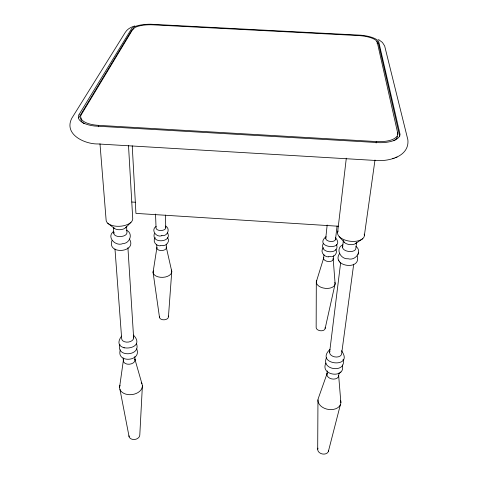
<?xml version="1.0" encoding="UTF-8"?>
<svg xmlns="http://www.w3.org/2000/svg" width="478" height="478" viewBox="0 0 478 478"><rect width="100%" height="100%" fill="white"/><g stroke="black" fill="none" stroke-linecap="round" stroke-linejoin="round"><path stroke-width="0.72" d="M317.691 449.177L317.96 399.859M342.893 244.784C334.815 248.381 340.521 259.56 348.169 258.765C355.339 261.042 362.694 251.386 355.949 246.427M142.39 385.86L139.797 435.004A5.455 4.057 -8.6 0 1 134.414 439.497A5.455 4.057 -8.6 0 1 128.941 435.793M168.453 316.741L171.763 271.426L166.38 247.664L166.272 244.15M323.97 254.78L323.594 258.299L316.311 281.799L316.155 327.376A4.541 2.868 7.4 0 0 321.019 330.794A4.541 2.868 7.4 0 0 325.076 327.621M325.739 238.343L327.173 225.013M333.614 255.76L333.202 259.279L335.126 283.783L325.171 328.38M335.52 239.323L337.074 225.98M337.558 232.762L346.305 158.2M326.904 374.316L327.322 370.928M329.611 352.31L340.623 262.864M342.553 247.192L343.395 240.344M377.094 43.349L377.244 42.201A17.758 5.724 4.5 0 0 358.596 35.581L152.948 24.832A17.507 5.593 -0.2 0 0 132.776 29.343L81.332 114.595A22.813 9.279 -2.3 0 0 98.408 125.338L376.341 141.566A23.129 9.602 6.1 0 0 397.654 132.884L377.244 42.201M340.874 402.625L338.669 375.696L339.033 372.983M353.696 264.203L341.633 353.684A6.059 3.961 9.1 0 1 334.624 356.869A6.059 3.961 9.1 0 1 329.886 351.312M356.636 242.364L355.805 248.524A6.662 3.609 7.2 0 1 348.175 251.386A6.662 3.609 7.2 0 1 342.828 246.284M119.572 387.347L123.324 360.657L123.121 357.938M376.144 142.982L376.341 141.566M364.385 235.409L374.991 159.999M397.439 134.276L397.654 132.884M328.326 451.62L340.39 404.705M358.058 254.487L358.291 253.639M358.428 253.119L358.661 252.253M111.966 240.565C106.773 255.324 137.754 252.456 129.383 239.018M154.4 233.551C150.803 244.21 173.263 242.4 167.366 232.541M119.93 344.28C115.318 357.914 141.876 356.182 136.338 343.324M120.354 349.806C115.766 363.417 142.193 361.667 136.672 348.838M78.715 117.887L131.779 30.186A19.24 6.184 -0.2 0 1 133.965 28.74M323.283 243.487C318.133 253.657 340.886 255.055 336.41 244.336M326.57 357.556C320.23 370.247 346.944 373.593 343.055 359.45M325.9 363.065C319.603 375.756 346.132 379.132 342.302 364.959M155.236 237.62C152.237 241.085 156.007 246.021 160.082 245.877M339.744 253.262C330.489 266.485 361.643 271.163 357.233 255.879M323.528 247.64C319.507 251.279 324.096 257.194 328.721 256.895M125.648 227.725L130.99 222.306M121.597 336.1C108.62 353.589 148.509 350.583 133.398 335.066M156.163 226.399C150.636 229.727 155.852 237.327 161.313 235.911M339.063 373.318L339.464 373.019M340.402 372.332L340.88 371.974M113.776 231.31C105.931 236.759 115.461 246.893 122.912 243.583C130.07 243.529 133.541 233.001 126.246 230.181M330.011 349.394C313.598 364.81 355.118 369.267 341.435 350.697M355.787 243.392L362.533 238.833M326.086 236.604C312.522 247.998 346.681 251.261 335.401 237.53M134.868 25.937C131.151 26.983 127.435 28.919 125.338 32.289L71.772 118.305C63.532 134.503 84.851 144.225 97.882 143.95L374.877 160.429C388.064 161.821 409.574 156.838 407.883 139.857L384.665 45.972L382.43 42.446L378.492 39.489M395.384 157.656L397.087 157.035M392.647 158.666L394.171 158.11M331.792 256.752C335.15 256.351 337.785 252.378 335.819 249.337M163.207 245.74C167.025 245.495 170.27 240.775 167.509 237.536M162.879 235.732C167.963 235.66 170.461 228.209 165.406 226.022M131.814 202.021L135.543 202.26M338.322 226.243L135.937 213.391L132.233 145.826M123.939 347.853L124.286 347.924M107.753 223.238L114.14 228.197M339.135 236.508L344.196 242.232M338.508 260.08L338.932 260.749M339.374 261.448L339.75 262.04M141.96 383.834L134.826 358.942A5.873 3.914 -6.1 0 1 129.191 364.248A5.873 3.914 -6.1 0 1 123.533 359.629M119.942 389.391L129.132 436.838M159.479 317.231L153.068 272.323L156.832 248.088L156.7 244.569M99.98 143.747L106.098 219.814A13.336 6.901 -3.4 0 0 119.309 226.303A13.336 6.901 -3.4 0 0 132.741 218.763L128.492 145.306M98.408 125.338L98.522 126.748M399.739 136.511L378.433 43.169A19.514 6.328 4.5 0 0 376.76 41.496M113.346 227.164L113.812 233.33M114.983 249.008L121.675 338.591A5.999 3.854 -5.6 0 0 128.439 342.063A5.999 3.854 -5.6 0 0 133.422 336.918M126.58 226.626L126.969 232.78A6.59 3.507 -3.6 0 1 119.482 236.598A6.59 3.507 -3.6 0 1 114.057 232.41M127.919 247.694L133.637 337.904M134.82 356.552L135.035 359.94M155.529 214.06L156.067 228.126A4.864 2.587 -1.7 0 0 161.731 230.474A4.864 2.587 -1.7 0 0 165.567 227.068M165.4 215.04L165.782 227.731M162.532 235.451A4.84 2.599 -1.8 0 1 161.277 235.588M168.25 316.024A4.493 2.82 -2.8 0 1 164.145 319.812A4.493 2.82 -2.8 0 1 159.592 316.496M171.333 270.046A9.357 5.419 -2.2 0 1 162.771 277.342A9.357 5.419 -2.2 0 1 153.319 270.906M166.165 246.989A4.78 2.647 -2 0 1 161.785 250.532A4.78 2.647 -2 0 1 156.957 247.395M162.861 245.447A4.798 2.629 -1.9 0 1 160.363 245.555M356.48 242.585A6.704 3.585 7.1 0 1 349.92 244.628A6.704 3.585 7.1 0 1 343.574 241.3M364.194 234.148A13.492 7.11 7 0 1 350.129 241.247A13.492 7.11 7 0 1 338.131 230.976M328.577 450.563A5.503 4.159 12 0 1 322.154 453.939A5.503 4.159 12 0 1 317.954 448.125M340.575 400.462A11.562 8.15 10.3 0 1 328.918 409.509A11.562 8.15 10.3 0 1 318.509 397.81L327.173 373.3A5.933 4.015 9.6 0 0 331.786 378.929A5.933 4.015 9.6 0 0 338.669 375.696M84.146 123.688A22.777 9.315 -2.4 0 1 80.991 117.893M397.421 136.248A23.093 9.638 6.1 0 1 393.866 140.777M335.401 238.624A4.917 2.635 6.2 0 1 330.429 241.474A4.917 2.635 6.2 0 1 325.966 237.686M334.893 282.325A9.458 5.521 6.7 0 1 325.273 288.354A9.458 5.521 6.7 0 1 316.771 280.413M333.088 258.568A4.834 2.695 6.4 0 1 328.183 261.49A4.834 2.695 6.4 0 1 323.815 257.618M331.188 256.435A4.852 2.683 6.4 0 1 328.733 256.549M126.312 226.853A6.632 3.477 -3.5 0 1 119.87 229.721A6.632 3.477 -3.5 0 1 113.501 227.379M141.255 382.585A11.454 7.941 -6.9 0 1 132.018 394.577A11.454 7.941 -6.9 0 1 119.984 385.256M79.097 114.499L78.512 115.801A25.101 10.211 -2.3 0 0 94.65 126.025L379.885 142.701A25.448 10.57 6.1 0 0 400.068 134.42L378.66 41.449A19.538 6.298 4.5 0 0 360.998 35.205L150.779 24.229A19.263 6.154 -0.2 0 0 131.695 28.477L79.097 114.499"/></g></svg>
